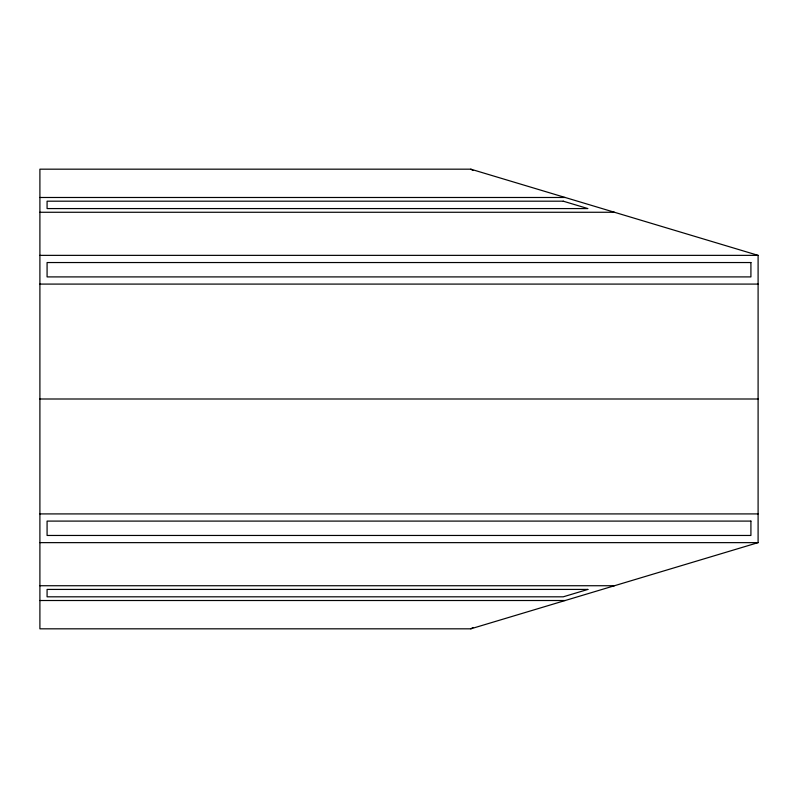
<?xml version="1.0" encoding="UTF-8"?>
<svg xmlns="http://www.w3.org/2000/svg" width="798" height="798" viewBox="0 0 798 798"><rect width="100%" height="100%" fill="white"/><g stroke="black" fill="none" stroke-linecap="round" stroke-linejoin="round"><path stroke-width="1.2" d="M470.82 628.824L758.1 542.64L758.1 255.36L470.82 169.176L39.9 169.176L39.9 628.824L470.82 628.824L472.955 627.547M39.9 197.485L565.193 197.485M39.9 212.268L614.46 212.268M39.9 255.36L758.1 255.36M39.9 284.088L758.1 284.088M39.9 399L758.1 399M39.9 513.912L758.1 513.912M39.9 542.64L758.1 542.64M39.9 585.732L614.46 585.732M39.9 600.515L565.193 600.515M470.82 169.176L472.955 170.453M587.887 589.423L563.248 596.814L47.082 596.814L47.082 589.423L587.887 589.423M563.248 201.186L47.082 201.186L47.082 208.577L587.887 208.577L563.248 201.186M750.918 262.542L47.082 262.542L47.082 276.906L750.918 276.906L750.918 262.542M750.918 521.094L47.082 521.094L47.082 535.458L750.918 535.458L750.918 521.094"/></g></svg>
